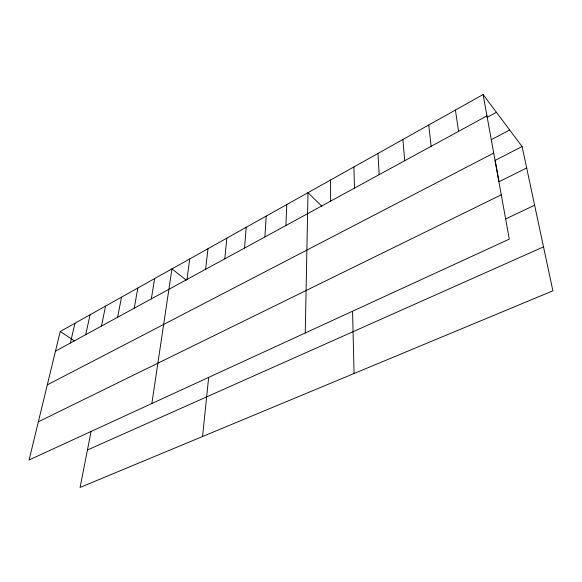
<?xml version="1.0" encoding="UTF-8"?>
<svg xmlns="http://www.w3.org/2000/svg" width="582" height="582" viewBox="0 0 582 582"><rect width="100%" height="100%" fill="white"/><g stroke="black" fill="none" stroke-linecap="round" stroke-linejoin="round"><path stroke-width="0.87" d="M305.259 332.969L307.994 192.664L321.911 206.326M285.915 225.496L286.773 204.551M264.905 236.954L266.192 216.089M244.542 248.056L246.222 227.278M224.783 258.83L226.835 238.14M202.558 436.515L208.647 377.5M205.606 269.291L208.007 248.689M186.982 279.44L189.717 258.932M151.851 403.515L171.945 268.891L186.291 280.197M151.32 298.886L154.659 278.582M134.238 308.205L137.847 287.995M117.615 317.27L121.493 297.162M91.054 431.575L80.076 487.454L552.9 290.818L522.098 146.533L483.104 94.546L60.237 331.485L29.1 459.969L509.301 239.129L483.104 94.546M101.45 326.087L105.568 306.088M85.714 334.665L90.057 314.775M70.393 343.016L74.954 323.236M55.472 351.157L486.967 115.862M487.018 117.426L496.424 112.304M491.281 139.695L509.672 129.975M47.302 384.869L493.711 153.066M522.098 146.533L495.144 160.392L499.014 181.766L526.674 167.958M38.354 421.797L501.269 194.817M505.751 218.905L534.625 205.228M87.431 450.002L543.515 246.863M60.237 331.485L74.605 340.987M455.43 110.056L458.551 131.357M428.716 125.021L431.138 146.3M402.919 139.476L404.694 160.727M377.987 153.444L379.166 174.644M353.885 166.954L354.496 188.095M352.576 311.319L354.06 373.513M330.569 180.02L330.649 201.103"/></g></svg>
